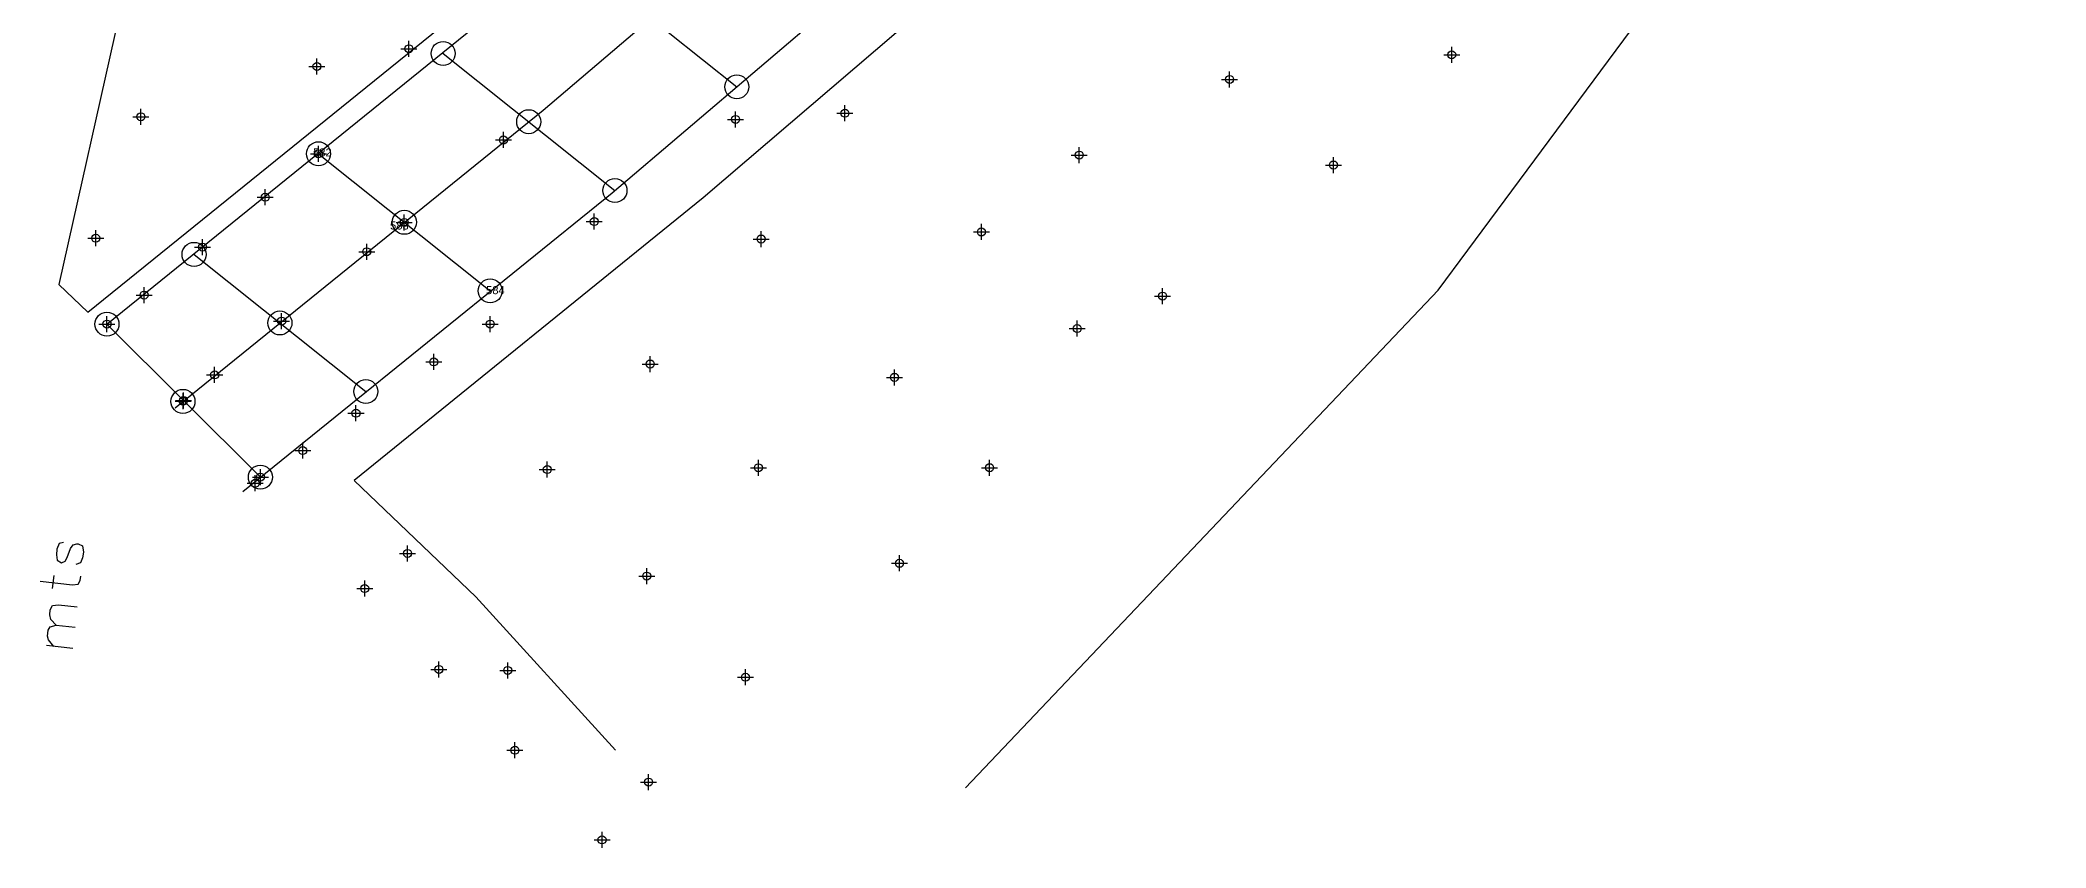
# Model space of a CAD drawing. Header units: metres. Extents: x -977055 to 805873, y -1033982 to 242021.
# Drawn here: x 692.9 to 818.2, y 421.4 to 471.9 of the extents above; entities that cross this region are included whole.
import ezdxf

# ---------------------------------------------------------------- set-up
doc = ezdxf.new("R2010")
doc.units = ezdxf.units.M
doc.header["$PDMODE"] = 32
doc.header["$PDSIZE"] = 1.5
for name, color, linetype in [('linea 1', 1, 'Continuous'), ('puntos nov 7', 50, 'Continuous'), ('V-NODE', 1, 'Continuous')]:
    doc.layers.add(name, color=color, linetype=linetype)
doc.layers.add('PDF2_area escolar', color=7, linetype='Continuous', true_color=0x989898)
doc.layers.add('PDF_Geometry', color=7, linetype='Continuous', true_color=0x797979)
doc.styles.get("Standard").update_dxf_attribs({"font": 'arial.ttf'})

# ---------------------------------------------------------------- blocks, each defined once
blk = doc.blocks.new('*U274')
at = {"color": 0, "linetype": 'ByBlock', "lineweight": -2, "transparency": 16777216}
for p, q in [((-1, 0), (1, 0)), ((0, -1), (0, 1))]:
    blk.add_line(p, q, dxfattribs=at)
blk.add_circle((0, 0), 0.5, dxfattribs=at)
blk = doc.blocks.new('*U1552', base_point=(710.281, 464.778, 1040.55))
at = {"layer": 'V-NODE', "color": 50, "lineweight": -2, "xscale": 0.5, "yscale": 0.5, "zscale": 0.5}
blk.add_blockref('*U274', (710.281, 464.778, 1040.55), dxfattribs=at)
blk = doc.blocks.new('*U1555', base_point=(715.645, 460.488, 1040.688))
at = {"layer": 'V-NODE', "color": 50, "lineweight": -2, "xscale": 0.5, "yscale": 0.5, "zscale": 0.5}
blk.add_blockref('*U274', (715.645, 460.488, 1040.688), dxfattribs=at)
blk = doc.blocks.new('*U1558', base_point=(721.017, 454.138, 1041.396))
at = {"layer": 'V-NODE', "color": 50, "lineweight": -2, "xscale": 0.5, "yscale": 0.5, "zscale": 0.5}
blk.add_blockref('*U274', (721.017, 454.138, 1041.396), dxfattribs=at)
blk = doc.blocks.new('*U1561', base_point=(697.071, 454.138, 1044.49))
at = {"layer": 'V-NODE', "color": 50, "lineweight": -2, "xscale": 0.5, "yscale": 0.5, "zscale": 0.5}
blk.add_blockref('*U274', (697.071, 454.138, 1044.49), dxfattribs=at)
blk = doc.blocks.new('*U1564', base_point=(701.822, 449.313, 1044.008))
at = {"layer": 'V-NODE', "color": 50, "lineweight": -2, "xscale": 0.5, "yscale": 0.5, "zscale": 0.5}
blk.add_blockref('*U274', (701.822, 449.313, 1044.008), dxfattribs=at)
blk = doc.blocks.new('*U1567', base_point=(701.854, 449.371, 1044.615))
at = {"layer": 'V-NODE', "color": 50, "lineweight": -2, "xscale": 0.5, "yscale": 0.5, "zscale": 0.5}
blk.add_blockref('*U274', (701.854, 449.371, 1044.615), dxfattribs=at)
blk = doc.blocks.new('*U1570', base_point=(706.658, 444.576, 1045.063))
at = {"layer": 'V-NODE', "color": 50, "lineweight": -2, "xscale": 0.5, "yscale": 0.5, "zscale": 0.5}
blk.add_blockref('*U274', (706.658, 444.576, 1045.063), dxfattribs=at)
blk = doc.blocks.new('*U1573', base_point=(699.392, 455.946, 1042.951))
at = {"layer": 'V-NODE', "color": 50, "lineweight": -2, "xscale": 0.5, "yscale": 0.5, "zscale": 0.5}
blk.add_blockref('*U274', (699.392, 455.946, 1042.951), dxfattribs=at)
blk = doc.blocks.new('*U1576', base_point=(703.041, 458.953, 1042.284))
at = {"layer": 'V-NODE', "color": 50, "lineweight": -2, "xscale": 0.5, "yscale": 0.5, "zscale": 0.5}
blk.add_blockref('*U274', (703.041, 458.953, 1042.284), dxfattribs=at)
blk = doc.blocks.new('*U1579', base_point=(706.955, 462.063, 1041.335))
at = {"layer": 'V-NODE', "color": 50, "lineweight": -2, "xscale": 0.5, "yscale": 0.5, "zscale": 0.5}
blk.add_blockref('*U274', (706.955, 462.063, 1041.335), dxfattribs=at)
blk = doc.blocks.new('*U1582', base_point=(703.799, 450.965, 1043.073))
at = {"layer": 'V-NODE', "color": 50, "lineweight": -2, "xscale": 0.5, "yscale": 0.5, "zscale": 0.5}
blk.add_blockref('*U274', (703.799, 450.965, 1043.073), dxfattribs=at)
blk = doc.blocks.new('*U1585', base_point=(707.985, 454.321, 1042.095))
at = {"layer": 'V-NODE', "color": 50, "lineweight": -2, "xscale": 0.5, "yscale": 0.5, "zscale": 0.5}
blk.add_blockref('*U274', (707.985, 454.321, 1042.095), dxfattribs=at)
blk = doc.blocks.new('*U1588', base_point=(713.3, 458.657, 1041.07))
at = {"layer": 'V-NODE', "color": 50, "lineweight": -2, "xscale": 0.5, "yscale": 0.5, "zscale": 0.5}
blk.add_blockref('*U274', (713.3, 458.657, 1041.07), dxfattribs=at)
blk = doc.blocks.new('*U1591', base_point=(717.488, 451.775, 1042.098))
at = {"layer": 'V-NODE', "color": 50, "lineweight": -2, "xscale": 0.5, "yscale": 0.5, "zscale": 0.5}
blk.add_blockref('*U274', (717.488, 451.775, 1042.098), dxfattribs=at)
blk = doc.blocks.new('*U1594', base_point=(712.63, 448.57, 1042.79))
at = {"layer": 'V-NODE', "color": 50, "lineweight": -2, "xscale": 0.5, "yscale": 0.5, "zscale": 0.5}
blk.add_blockref('*U274', (712.63, 448.57, 1042.79), dxfattribs=at)
blk = doc.blocks.new('*U1597', base_point=(709.299, 446.233, 1043.234))
at = {"layer": 'V-NODE', "color": 50, "lineweight": -2, "xscale": 0.5, "yscale": 0.5, "zscale": 0.5}
blk.add_blockref('*U274', (709.299, 446.233, 1043.234), dxfattribs=at)
blk = doc.blocks.new('*U1600', base_point=(721.839, 465.642, 1039.079))
at = {"layer": 'V-NODE', "color": 50, "lineweight": -2, "xscale": 0.5, "yscale": 0.5, "zscale": 0.5}
blk.add_blockref('*U274', (721.839, 465.642, 1039.079), dxfattribs=at)
blk = doc.blocks.new('*U1603', base_point=(727.517, 460.546, 1039.521))
at = {"layer": 'V-NODE', "color": 50, "lineweight": -2, "xscale": 0.5, "yscale": 0.5, "zscale": 0.5}
blk.add_blockref('*U274', (727.517, 460.546, 1039.521), dxfattribs=at)
blk = doc.blocks.new('*U1606', base_point=(715.939, 471.346, 1038.892))
at = {"layer": 'V-NODE', "color": 50, "lineweight": -2, "xscale": 0.5, "yscale": 0.5, "zscale": 0.5}
blk.add_blockref('*U274', (715.939, 471.346, 1038.892), dxfattribs=at)
blk = doc.blocks.new('*U1615', base_point=(736.351, 466.931, 1037.116))
at = {"layer": 'V-NODE', "color": 50, "lineweight": -2, "xscale": 0.5, "yscale": 0.5, "zscale": 0.5}
blk.add_blockref('*U274', (736.351, 466.931, 1037.116), dxfattribs=at)
blk = doc.blocks.new('*U1969', base_point=(710.191, 470.234, 1039.706))
at = {"layer": 'V-NODE', "color": 50, "lineweight": -2, "xscale": 0.5, "yscale": 0.5, "zscale": 0.5}
blk.add_blockref('*U274', (710.191, 470.234, 1039.706), dxfattribs=at)
blk = doc.blocks.new('*U1987', base_point=(699.186, 467.097, 1040.943))
at = {"layer": 'V-NODE', "color": 50, "lineweight": -2, "xscale": 0.5, "yscale": 0.5, "zscale": 0.5}
blk.add_blockref('*U274', (699.186, 467.097, 1040.943), dxfattribs=at)
blk = doc.blocks.new('*U1990', base_point=(696.371, 459.506, 1042.922))
at = {"layer": 'V-NODE', "color": 50, "lineweight": -2, "xscale": 0.5, "yscale": 0.5, "zscale": 0.5}
blk.add_blockref('*U274', (696.371, 459.506, 1042.922), dxfattribs=at)
blk = doc.blocks.new('*U1999', base_point=(706.338, 444.192, 1045.447))
at = {"layer": 'V-NODE', "color": 50, "lineweight": -2, "xscale": 0.5, "yscale": 0.5, "zscale": 0.5}
blk.add_blockref('*U274', (706.338, 444.192, 1045.447), dxfattribs=at)
blk = doc.blocks.new('*U2002', base_point=(713.178, 437.613, 1046.245))
at = {"layer": 'V-NODE', "color": 50, "lineweight": -2, "xscale": 0.5, "yscale": 0.5, "zscale": 0.5}
blk.add_blockref('*U274', (713.178, 437.613, 1046.245), dxfattribs=at)
blk = doc.blocks.new('*U2005', base_point=(717.81, 432.553, 1046.026))
at = {"layer": 'V-NODE', "color": 50, "lineweight": -2, "xscale": 0.5, "yscale": 0.5, "zscale": 0.5}
blk.add_blockref('*U274', (717.81, 432.553, 1046.026), dxfattribs=at)
blk = doc.blocks.new('*U2008', base_point=(722.56, 427.508, 1046.083))
at = {"layer": 'V-NODE', "color": 50, "lineweight": -2, "xscale": 0.5, "yscale": 0.5, "zscale": 0.5}
blk.add_blockref('*U274', (722.56, 427.508, 1046.083), dxfattribs=at)
blk = doc.blocks.new('*U2011', base_point=(728.002, 421.905, 1046.217))
at = {"layer": 'V-NODE', "color": 50, "lineweight": -2, "xscale": 0.5, "yscale": 0.5, "zscale": 0.5}
blk.add_blockref('*U274', (728.002, 421.905, 1046.217), dxfattribs=at)
blk = doc.blocks.new('*U2014', base_point=(715.851, 439.804, 1044.571))
at = {"layer": 'V-NODE', "color": 50, "lineweight": -2, "xscale": 0.5, "yscale": 0.5, "zscale": 0.5}
blk.add_blockref('*U274', (715.851, 439.804, 1044.571), dxfattribs=at)
blk = doc.blocks.new('*U2017', base_point=(722.111, 432.498, 1044.533))
at = {"layer": 'V-NODE', "color": 50, "lineweight": -2, "xscale": 0.5, "yscale": 0.5, "zscale": 0.5}
blk.add_blockref('*U274', (722.111, 432.498, 1044.533), dxfattribs=at)
blk = doc.blocks.new('*U2020', base_point=(730.912, 425.517, 1043.888))
at = {"layer": 'V-NODE', "color": 50, "lineweight": -2, "xscale": 0.5, "yscale": 0.5, "zscale": 0.5}
blk.add_blockref('*U274', (730.912, 425.517, 1043.888), dxfattribs=at)
blk = doc.blocks.new('*U2023', base_point=(736.967, 432.066, 1042.347))
at = {"layer": 'V-NODE', "color": 50, "lineweight": -2, "xscale": 0.5, "yscale": 0.5, "zscale": 0.5}
blk.add_blockref('*U274', (736.967, 432.066, 1042.347), dxfattribs=at)
blk = doc.blocks.new('*U2026', base_point=(730.798, 438.389, 1042.279))
at = {"layer": 'V-NODE', "color": 50, "lineweight": -2, "xscale": 0.5, "yscale": 0.5, "zscale": 0.5}
blk.add_blockref('*U274', (730.798, 438.389, 1042.279), dxfattribs=at)
blk = doc.blocks.new('*U2029', base_point=(724.584, 445.048, 1042.615))
at = {"layer": 'V-NODE', "color": 50, "lineweight": -2, "xscale": 0.5, "yscale": 0.5, "zscale": 0.5}
blk.add_blockref('*U274', (724.584, 445.048, 1042.615), dxfattribs=at)
blk = doc.blocks.new('*U2032', base_point=(731.014, 451.643, 1040.656))
at = {"layer": 'V-NODE', "color": 50, "lineweight": -2, "xscale": 0.5, "yscale": 0.5, "zscale": 0.5}
blk.add_blockref('*U274', (731.014, 451.643, 1040.656), dxfattribs=at)
blk = doc.blocks.new('*U2035', base_point=(737.773, 445.16, 1040.275))
at = {"layer": 'V-NODE', "color": 50, "lineweight": -2, "xscale": 0.5, "yscale": 0.5, "zscale": 0.5}
blk.add_blockref('*U274', (737.773, 445.16, 1040.275), dxfattribs=at)
blk = doc.blocks.new('*U2038', base_point=(746.59, 439.187, 1039.442))
at = {"layer": 'V-NODE', "color": 50, "lineweight": -2, "xscale": 0.5, "yscale": 0.5, "zscale": 0.5}
blk.add_blockref('*U274', (746.59, 439.187, 1039.442), dxfattribs=at)
blk = doc.blocks.new('*U2041', base_point=(752.219, 445.164, 1037.345))
at = {"layer": 'V-NODE', "color": 50, "lineweight": -2, "xscale": 0.5, "yscale": 0.5, "zscale": 0.5}
blk.add_blockref('*U274', (752.219, 445.164, 1037.345), dxfattribs=at)
blk = doc.blocks.new('*U2044', base_point=(746.277, 450.809, 1037.899))
at = {"layer": 'V-NODE', "color": 50, "lineweight": -2, "xscale": 0.5, "yscale": 0.5, "zscale": 0.5}
blk.add_blockref('*U274', (746.277, 450.809, 1037.899), dxfattribs=at)
blk = doc.blocks.new('*U2047', base_point=(737.946, 459.454, 1038.204))
at = {"layer": 'V-NODE', "color": 50, "lineweight": -2, "xscale": 0.5, "yscale": 0.5, "zscale": 0.5}
blk.add_blockref('*U274', (737.946, 459.454, 1038.204), dxfattribs=at)
blk = doc.blocks.new('*U2050', base_point=(743.183, 467.311, 1035.572))
at = {"layer": 'V-NODE', "color": 50, "lineweight": -2, "xscale": 0.5, "yscale": 0.5, "zscale": 0.5}
blk.add_blockref('*U274', (743.183, 467.311, 1035.572), dxfattribs=at)
blk = doc.blocks.new('*U2053', base_point=(751.71, 459.892, 1034.935))
at = {"layer": 'V-NODE', "color": 50, "lineweight": -2, "xscale": 0.5, "yscale": 0.5, "zscale": 0.5}
blk.add_blockref('*U274', (751.71, 459.892, 1034.935), dxfattribs=at)
blk = doc.blocks.new('*U2056', base_point=(757.693, 453.857, 1034.957))
at = {"layer": 'V-NODE', "color": 50, "lineweight": -2, "xscale": 0.5, "yscale": 0.5, "zscale": 0.5}
blk.add_blockref('*U274', (757.693, 453.857, 1034.957), dxfattribs=at)
blk = doc.blocks.new('*U2059', base_point=(763.031, 455.886, 1034.371))
at = {"layer": 'V-NODE', "color": 50, "lineweight": -2, "xscale": 0.5, "yscale": 0.5, "zscale": 0.5}
blk.add_blockref('*U274', (763.031, 455.886, 1034.371), dxfattribs=at)
blk = doc.blocks.new('*U2062', base_point=(757.821, 464.699, 1033.684))
at = {"layer": 'V-NODE', "color": 50, "lineweight": -2, "xscale": 0.5, "yscale": 0.5, "zscale": 0.5}
blk.add_blockref('*U274', (757.821, 464.699, 1033.684), dxfattribs=at)
blk = doc.blocks.new('*U2071', base_point=(767.214, 469.424, 1032.917))
at = {"layer": 'V-NODE', "color": 50, "lineweight": -2, "xscale": 0.5, "yscale": 0.5, "zscale": 0.5}
blk.add_blockref('*U274', (767.214, 469.424, 1032.917), dxfattribs=at)
blk = doc.blocks.new('*U2074', base_point=(773.705, 464.078, 1033.458))
at = {"layer": 'V-NODE', "color": 50, "lineweight": -2, "xscale": 0.5, "yscale": 0.5, "zscale": 0.5}
blk.add_blockref('*U274', (773.705, 464.078, 1033.458), dxfattribs=at)
blk = doc.blocks.new('*U2077', base_point=(781.096, 470.963, 1033.776))
at = {"layer": 'V-NODE', "color": 50, "lineweight": -2, "xscale": 0.5, "yscale": 0.5, "zscale": 0.5}
blk.add_blockref('*U274', (781.096, 470.963, 1033.776), dxfattribs=at)
blk = doc.blocks.new('base')
at = {"layer": 'PDF_Geometry', "lineweight": 25, "extrusion": (-0.000787417, 0.063364, 0.99799)}
for points, elevation in [([(184.27, 570.76), (160.97, 552.35), (137.71, 533), (123.49, 506.8), (114.97, 469.11), (115.4, 447.28)], -12.66), ([(192.64, 560.17), (169.47, 541.86), (148.34, 524.28), (136.24, 502), (128.5, 467.74), (128.9, 447.55)], -12.66), ([(188.45, 565.47), (165.22, 547.11), (143.03, 528.64), (129.87, 504.4), (121.73, 468.43), (121.92, 458.99)], -12.66), ([(139.35, 589.88), (109.44, 559.08), (83.54, 524.97), (70.76, 502.02), (112.38, 482.26), (118.07, 507.54), (132.07, 533.31), (155.28, 552.72), (177.32, 570.15), (169.81, 577.54), (161.2, 587.25)], -12.71), ([(195.52, 574.61), (195.8, 574.67), (195.94, 575.03), (195.98, 575.39), (195.93, 575.72), (195.67, 575.89), (195.43, 575.78), (195.31, 575.57), (195.1, 574.99), (194.93, 574.78), (194.7, 574.71), (194.6, 574.72), (194.34, 574.85), (194.29, 575.23), (194.34, 575.59), (194.47, 575.9), (194.76, 576)], 0.03), ([(197.01, 577.03), (195, 577.27), (194.63, 577.23), (194.51, 577.01), (194.47, 576.73)], 0.03), ([(196.24, 577.5), (196.14, 576.67)], 0.03), ([(196.05, 579.79), (196.38, 579.43), (196.43, 579.14), (196.4, 578.82), (196.27, 578.56), (195.89, 578.51), (194.71, 578.65)], 0.03), ([(196.21, 581.12), (196.53, 580.71), (196.59, 580.47), (196.55, 580.1), (196.43, 579.88), (196.05, 579.79), (194.86, 579.93)], 0.03), ([(195.02, 581.26), (196.67, 581.06)], 0.03)]:
    blk.add_lwpolyline(points, dxfattribs=dict(at, elevation=elevation))
at = {"layer": 'PDF_Geometry', "lineweight": 25, "extrusion": (-0.000787417, 0.063364, 0.99799), "elevation": 0.03}
blk.add_lwpolyline([(175.67, 481.48), (185.63, 516.03), (190.84, 539.29), (191.64, 541.65), (195.61, 558.47), (193.83, 560.21), (170.57, 541.87), (149.58, 524.32), (137.67, 502.43), (130.01, 468.48), (130.24, 456.58), (151.02, 456.95), (150.96, 458.03), (152.82, 458.08), (159.83, 459.32), (169, 460.72)], close=True, dxfattribs=at)

msp = doc.modelspace()

# ---------------------------------------------------------------- linework, layer by layer
at = {"layer": 'linea 1'}
for points, elevation in [([(725.68947, 477.53347), (736.42403, 468.96396)], 1019.90293), ([(718.0757, 471.05037), (728.81027, 462.48086)], 1019.90293), ([(710.28277, 464.78261), (721.01733, 456.21311)], 1019.90293), ([(702.50863, 458.49272), (713.24319, 449.92322)], 1019.90293), ([(706.65505, 444.56821), (697.07006, 454.13706)], 1037.54777)]:
    msp.add_lwpolyline(points, dxfattribs=dict(at, elevation=elevation))
for p in [(718.0757, 471.05037, 1019.90293), (736.42403, 468.96396, 1019.90293), (723.41976, 466.78416, 1019.90293), (710.28277, 464.78261, 1019.90293), (728.81027, 462.48086, 1019.90293), (715.65005, 460.49786, 1019.90293), (702.50863, 458.49272, 1019.90293), (721.01733, 456.21311, 1019.90293), (707.87591, 454.20797, 1019.90293), (697.07006, 454.13706, 1021.90079), (701.81834, 449.30692, 1037.54777), (713.24319, 449.92322), (706.65505, 444.56821, 1037.54777)]:
    msp.add_point(p, dxfattribs=at)

# ---------------------------------------------------------------- block references
at = {"layer": 'PDF2_area escolar'}
msp.add_blockref('base', (882.736, 1016.336, 999.038), dxfattribs=at)
at = {"layer": 'puntos nov 7'}
for name, p in [('*U1606', (715.939, 471.346, 1038.892)), ('*U2077', (781.096, 470.963, 1033.776)), ('*U1969', (710.191, 470.234, 1039.706)), ('*U2071', (767.214, 469.424, 1032.917)), ('*U1987', (699.186, 467.097, 1040.943)), ('*U2050', (743.183, 467.311, 1035.572)), ('*U1615', (736.351, 466.931, 1037.116)), ('*U1552', (710.281, 464.778, 1040.55)), ('*U1600', (721.839, 465.642, 1039.079)), ('*U2062', (757.821, 464.699, 1033.684)), ('*U2074', (773.705, 464.078, 1033.458)), ('*U1579', (706.955, 462.063, 1041.335)), ('*U1990', (696.371, 459.506, 1042.922)), ('*U1555', (715.645, 460.488, 1040.688)), ('*U1603', (727.517, 460.546, 1039.521)), ('*U2053', (751.71, 459.892, 1034.935)), ('*U1576', (703.041, 458.953, 1042.284)), ('*U1588', (713.3, 458.657, 1041.07)), ('*U2047', (737.946, 459.454, 1038.204)), ('*U1573', (699.392, 455.946, 1042.951)), ('*U2059', (763.031, 455.886, 1034.371)), ('*U1561', (697.071, 454.138, 1044.49)), ('*U1585', (707.985, 454.321, 1042.095)), ('*U1558', (721.017, 454.138, 1041.396)), ('*U2056', (757.693, 453.857, 1034.957)), ('*U1582', (703.799, 450.965, 1043.073)), ('*U1591', (717.488, 451.775, 1042.098)), ('*U2032', (731.014, 451.643, 1040.656)), ('*U2044', (746.277, 450.809, 1037.899)), ('*U1564', (701.822, 449.313, 1044.008)), ('*U1567', (701.854, 449.371, 1044.615)), ('*U1594', (712.63, 448.57, 1042.787)), ('*U1597', (709.299, 446.233, 1043.234)), ('*U1570', (706.658, 444.576, 1045.063)), ('*U2029', (724.584, 445.048, 1042.615)), ('*U2035', (737.773, 445.16, 1040.275)), ('*U2041', (752.219, 445.164, 1037.345)), ('*U1999', (706.338, 444.192, 1045.447)), ('*U2014', (715.851, 439.804, 1044.571)), ('*U2026', (730.798, 438.389, 1042.279)), ('*U2038', (746.59, 439.187, 1039.442)), ('*U2002', (713.178, 437.613, 1046.245)), ('*U2005', (717.81, 432.553, 1046.026)), ('*U2017', (722.111, 432.498, 1044.533)), ('*U2023', (736.967, 432.066, 1042.347)), ('*U2008', (722.56, 427.508, 1046.083)), ('*U2020', (730.912, 425.517, 1043.888)), ('*U2011', (728.002, 421.905, 1046.217))]:
    msp.add_blockref(name, p, dxfattribs=at)

# ---------------------------------------------------------------- texts
at = {"layer": 'linea 1', "char_height": 0.5, "attachment_point": 1}
for s, insert in [('582', (709.94671, 465.11157, -1013.17)), ('583', (714.75662, 460.54945, -1013.17)), ('584', (720.75908, 456.50727, -1013.17))]:
    msp.add_mtext_dynamic_manual_height_columns(s, width=1.32611, gutter_width=12.5, heights=[0], dxfattribs=dict(at, insert=insert))

doc.saveas('drawing.dxf')
